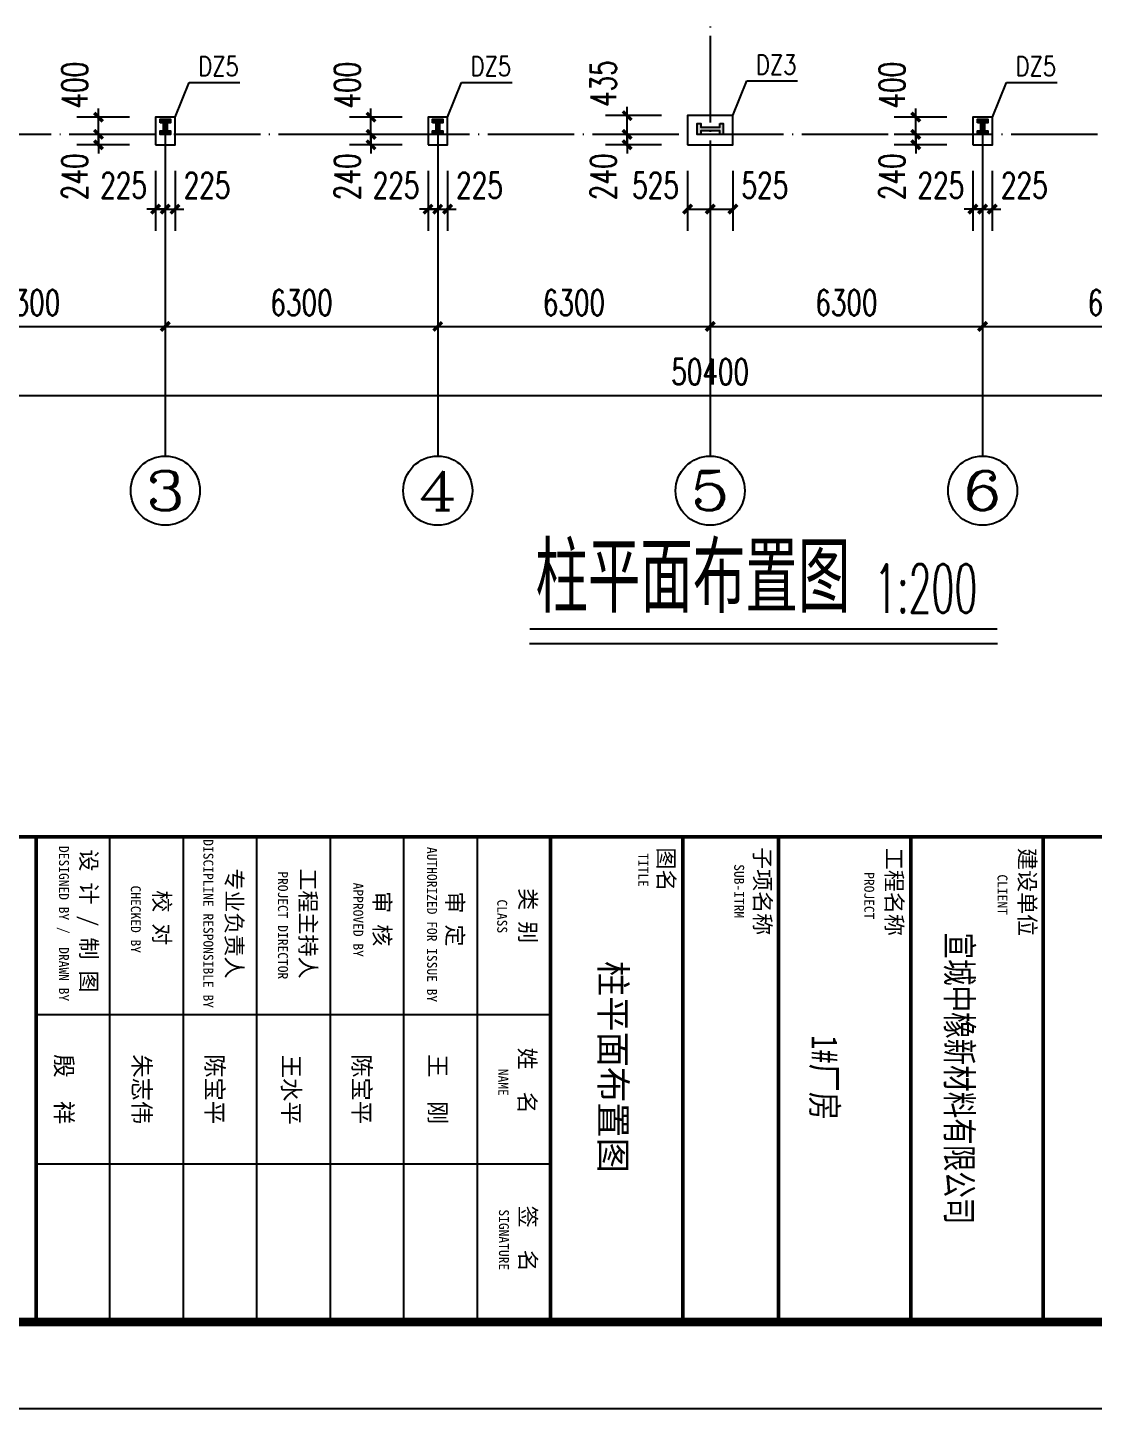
# Model space of a CAD drawing. Extents: x 37237700 to 37865026, y 138877 to 347670.
# Drawn here: x 37348804 to 37373450, y 228870 to 260814 of the extents above; entities that cross this region are included whole.
import ezdxf
from ezdxf.enums import TextEntityAlignment as Align

# ---------------------------------------------------------------- set-up
doc = ezdxf.new("R2010")
doc.units = 0
doc.header["$LTSCALE"] = 1000
doc.header["$MEASUREMENT"] = 0
doc.linetypes.add('ACAD_ISO04W100', pattern=[30.5, 24, -3, 0.5, -3])
doc.linetypes.add('DOTE', pattern=[2.42, 2, -0.2, 0.02, -0.2])
doc.layers.get('0').update_dxf_attribs({"linetype": 'CONTINUOUS'})
doc.layers.get('DEFPOINTS').update_dxf_attribs({"linetype": 'CONTINUOUS'})
for name, color, linetype in [('AXIS', 3, 'CONTINUOUS'), ('AXIS_TEXT', 7, 'CONTINUOUS'), ('DIM_TEXT', 3, 'CONTINUOUS'), ('DOTE', 1, 'ACAD_ISO04W100'), ('PUB_DIM', 3, 'CONTINUOUS'), ('PUB_TAB', 7, 'CONTINUOUS'), ('PUB_TEXT', 7, 'CONTINUOUS'), ('PUB_TITLE', 4, 'CONTINUOUS'), ('标注、文字', 3, 'CONTINUOUS')]:
    doc.layers.add(name, color=color, linetype=linetype)
doc.styles.add('_HZTXT', font='txt.shx', dxfattribs={"width": 0.8, "bigfont": 'hztxt.shx'})
doc.styles.add('_SIMPLEX', font='SIMPLEX', dxfattribs={"width": 0.8})
doc.styles.add('_TCH_AXIS', font='COMPLEX', dxfattribs={"bigfont": 'GBCBIG'})
doc.styles.add('_TCH_DIM_T3', font='SIMPLEX', dxfattribs={"width": 0.705882, "bigfont": 'GBCBIG'})
doc.styles.add('COMPLEX', font='COMPLEX')
doc.styles.add('DIM_FONT', font='SIMPLEX.shx', dxfattribs={"width": 0.8})
doc.styles.add('STYLE-黑体', font='simhei.ttf')
doc.styles.add('TQ', font='')
doc.styles.get('TQ').set_extended_font_data('SimSun')
doc.dimstyles.new('_TCH_ARCH&&200', dxfattribs={"dimtxt": 595, "dimasz": 200, "dimexe": 500, "dimexo": 600, "dimgap": 252.5, "dimtad": 1, "dimdec": 0, "dimzin": 0, "dimdsep": 46, "dimtxsty": '_TCH_DIM_T3', "dimblk": 'ARCHTICK', "dimcen": 0.09, "dimclrt": 7, "dimazin": 2, "dimtfac": 1, "dimtdec": 0, "dimtix": 1, "dimtmove": 2, "dimatfit": 3, "dimfxl": 1, "dimtolj": 1, "dimtzin": 0, "dimarcsym": 0})

# ---------------------------------------------------------------- blocks, each defined once
blk = doc.blocks.new('tk0')
at = {"layer": 'PUB_TITLE'}
for p, q in [((32854181, -1261723), (32854181, -1249823)), ((32857632, -1261723), (32857632, -1249823)), ((32850067, -1251523), (32861287, -1251523)), ((32850067, -1253223), (32861287, -1253223)), ((32850067, -1254923), (32861287, -1254923)), ((32850067, -1256623), (32861287, -1256623)), ((32850067, -1258323), (32861287, -1258323)), ((32850067, -1260023), (32861287, -1260023)), ((32850067, -1261723), (32861287, -1261723))]:
    blk.add_line(p, q, dxfattribs=at)
at = {"layer": 'PUB_TITLE', "lineweight": 40, "const_width": 85}
for points in [[(32850067, -1201267), (32850067, -1281267)], [(32850067, -1238433), (32861287, -1238433)], [(32850067, -1241493), (32861287, -1241493)], [(32850067, -1244553), (32861287, -1244553)], [(32850067, -1246763), (32861287, -1246763)], [(32850067, -1249823), (32861287, -1249823)], [(32850067, -1261723), (32861287, -1261723)]]:
    blk.add_lwpolyline(points, dxfattribs=at)
at = {"layer": 'PUB_TEXT', "style": 'TQ'}
for s, p in [('王  刚', (32855098, -1252630)), ('陈宝平', (32855098, -1254390)), ('王水平', (32855110, -1256019)), ('陈宝平', (32855098, -1257790)), ('朱志伟', (32855098, -1259475)), ('殷  祥', (32855098, -1261275))]:
    blk.add_text(s, height=396, dxfattribs=at).set_placement(p)
at = {"layer": 'PUB_TEXT', "attachment_point": 1, "style": 'TQ'}
for s, insert, char_height, width in [('建设单位', (32850326, -1238613), 374, 2223.6), ('CLIENT', (32850938, -1239259), 229.5, 4799.1), ('工程名称', (32850323, -1241690), 374, 2223.6), ('PROJECT', (32850887, -1242340), 229.5, 4799.1), ('子项名称', (32850306, -1244736), 374, 2223.6), ('SUB-ITRM', (32850702, -1245348), 229.5, 4799.1), ('图名', (32850313, -1246965), 374, 2223.6), ('TITLE', (32850446, -1247564), 229.5, 4799.1), ('类 别', (32851257, -1250163), 374, 2223.6), ('姓  名', (32854946, -1250177), 374, 2324.97), ('签  名', (32858602, -1250163), 374, 2948.14), ('CLASS', (32851517, -1250828), 229.5, 4799.1), ('NAME', (32855436, -1250803), 229.5, 4799.1), ('SIGNATURE', (32858688, -1250788), 229.5, 4799.1), ('审 定', (32851331, -1251848), 374, 1610.68), ('AUTHORIZED FOR ISSUE BY', (32850303, -1252450), 229.5, 4799.1), ('审 核', (32851328, -1253533), 374, 2855.71), ('APPROVED BY', (32851129, -1254157), 229.5, 4799.1), ('工程主持人', (32850799, -1255246), 374, 3479.12), ('PROJECT DIRECTOR', (32850866, -1255899), 229.5, 4799.1), ('专业负责人', (32850797, -1256953), 374, 3323.07), ('DISCIPLINE RESPONSIBLE BY', (32850125, -1257623), 229.5, 4799.1), ('校 对', (32851305, -1258626), 374, 4012.28), ('CHECKED BY', (32851196, -1259301), 229.5, 4799.1), ('设 计 / 制 图', (32850359, -1260315), 374, 5153.93), ('DESIGNED BY /  DRAWN BY', (32850281, -1260962), 229.5, 4799.1)]:
    blk.add_mtext(s, dxfattribs=dict(at, insert=insert, char_height=char_height, width=width))
blk = doc.blocks.new('_ArchTick')
at = {"color": 0, "linetype": 'ByBlock', "const_width": 0.4}
blk.add_lwpolyline([(-0.5, -0.5), (0.5, 0.5)], dxfattribs=at)
blk = doc.blocks.new('*D1457')
at = {"layer": 'DEFPOINTS', "color": 0}
for p in [(37369344, 258343), (37370663, 258343), (37370663, 258103)]:
    blk.add_point(p, dxfattribs=at)
at = {"layer": 'PUB_DIM', "color": 0, "lineweight": -2}
for p, q in [((37369344, 258343), (37369344, 258543)), ((37370063, 258343), (37368844, 258343)), ((37369344, 258103), (37369344, 258343)), ((37370063, 258103), (37368844, 258103)), ((37369344, 258103), (37369344, 257903))]:
    blk.add_line(p, q, dxfattribs=at)
at = {"layer": 'PUB_DIM', "color": 0, "lineweight": -2, "xscale": 200, "yscale": 200, "zscale": 200}
for p, rotation in [((37369344, 258343), 270), ((37369344, 258103), 90)]:
    blk.add_blockref('_ArchTick', p, dxfattribs=dict(at, rotation=rotation))
at = {"layer": 'PUB_DIM', "color": 7, "insert": (37368794, 257363), "char_height": 595, "attachment_point": 5, "rotation": 90, "style": '_TCH_DIM_T3'}
blk.add_mtext('\\A1;240', dxfattribs=at)
blk = doc.blocks.new('*D1458')
at = {"layer": 'DEFPOINTS', "color": 0}
for p in [(37369344, 258743), (37370663, 258743), (37370663, 258343)]:
    blk.add_point(p, dxfattribs=at)
at = {"layer": 'PUB_DIM', "color": 0, "lineweight": -2}
for p, q in [((37369344, 258743), (37369344, 258943)), ((37370063, 258743), (37368844, 258743)), ((37369344, 258343), (37369344, 258743)), ((37370063, 258343), (37368844, 258343)), ((37369344, 258343), (37369344, 258143))]:
    blk.add_line(p, q, dxfattribs=at)
at = {"layer": 'PUB_DIM', "color": 0, "lineweight": -2, "xscale": 200, "yscale": 200, "zscale": 200}
for p, rotation in [((37369344, 258743), 270), ((37369344, 258343), 90)]:
    blk.add_blockref('_ArchTick', p, dxfattribs=dict(at, rotation=rotation))
at = {"layer": 'PUB_DIM', "color": 7, "insert": (37368794, 259483), "char_height": 595, "attachment_point": 5, "rotation": 90, "style": '_TCH_DIM_T3'}
blk.add_mtext('\\A1;400', dxfattribs=at)
blk = doc.blocks.new('*D1459')
at = {"layer": 'DEFPOINTS', "color": 0}
for p in [(37370663, 258103), (37370888, 258103), (37370888, 256615)]:
    blk.add_point(p, dxfattribs=at)
at = {"layer": 'PUB_DIM', "color": 0, "lineweight": -2}
for p, q in [((37370663, 257503), (37370663, 256115)), ((37370888, 257503), (37370888, 256115)), ((37370663, 256615), (37370463, 256615)), ((37370663, 256615), (37370888, 256615)), ((37370888, 256615), (37371088, 256615))]:
    blk.add_line(p, q, dxfattribs=at)
at = {"layer": 'PUB_DIM', "color": 0, "lineweight": -2, "xscale": 200, "yscale": 200, "zscale": 200}
blk.add_blockref('_ArchTick', (37370663, 256615), dxfattribs=at)
at = {"layer": 'PUB_DIM', "color": 0, "lineweight": -2, "xscale": 200, "yscale": 200, "zscale": 200, "rotation": 180}
blk.add_blockref('_ArchTick', (37370888, 256615), dxfattribs=at)
at = {"layer": 'PUB_DIM', "color": 7, "insert": (37369923, 257165), "char_height": 595, "attachment_point": 5, "style": '_TCH_DIM_T3'}
blk.add_mtext('\\A1;225', dxfattribs=at)
blk = doc.blocks.new('*D1460')
at = {"layer": 'DEFPOINTS', "color": 0}
for p in [(37370888, 258103), (37371113, 258103), (37371113, 256615)]:
    blk.add_point(p, dxfattribs=at)
at = {"layer": 'PUB_DIM', "color": 0, "lineweight": -2}
for p, q in [((37370888, 257503), (37370888, 256115)), ((37371113, 257503), (37371113, 256115)), ((37370888, 256615), (37370688, 256615)), ((37370888, 256615), (37371113, 256615)), ((37371113, 256615), (37371313, 256615))]:
    blk.add_line(p, q, dxfattribs=at)
at = {"layer": 'PUB_DIM', "color": 0, "lineweight": -2, "xscale": 200, "yscale": 200, "zscale": 200}
blk.add_blockref('_ArchTick', (37370888, 256615), dxfattribs=at)
at = {"layer": 'PUB_DIM', "color": 0, "lineweight": -2, "xscale": 200, "yscale": 200, "zscale": 200, "rotation": 180}
blk.add_blockref('_ArchTick', (37371113, 256615), dxfattribs=at)
at = {"layer": 'PUB_DIM', "color": 7, "insert": (37371853, 257165), "char_height": 595, "attachment_point": 5, "style": '_TCH_DIM_T3'}
blk.add_mtext('\\A1;225', dxfattribs=at)
blk = doc.blocks.new('*D1465')
at = {"layer": 'DEFPOINTS', "color": 0}
for p in [(37356744, 258343), (37358063, 258343), (37358063, 258103)]:
    blk.add_point(p, dxfattribs=at)
at = {"layer": 'PUB_DIM', "color": 0, "lineweight": -2}
for p, q in [((37356744, 258343), (37356744, 258543)), ((37357463, 258343), (37356244, 258343)), ((37356744, 258103), (37356744, 258343)), ((37357463, 258103), (37356244, 258103)), ((37356744, 258103), (37356744, 257903))]:
    blk.add_line(p, q, dxfattribs=at)
at = {"layer": 'PUB_DIM', "color": 0, "lineweight": -2, "xscale": 200, "yscale": 200, "zscale": 200}
for p, rotation in [((37356744, 258343), 270), ((37356744, 258103), 90)]:
    blk.add_blockref('_ArchTick', p, dxfattribs=dict(at, rotation=rotation))
at = {"layer": 'PUB_DIM', "color": 7, "insert": (37356194, 257363), "char_height": 595, "attachment_point": 5, "rotation": 90, "style": '_TCH_DIM_T3'}
blk.add_mtext('\\A1;240', dxfattribs=at)
blk = doc.blocks.new('*D1466')
at = {"layer": 'DEFPOINTS', "color": 0}
for p in [(37356744, 258743), (37358063, 258743), (37358063, 258343)]:
    blk.add_point(p, dxfattribs=at)
at = {"layer": 'PUB_DIM', "color": 0, "lineweight": -2}
for p, q in [((37356744, 258743), (37356744, 258943)), ((37357463, 258743), (37356244, 258743)), ((37356744, 258343), (37356744, 258743)), ((37357463, 258343), (37356244, 258343)), ((37356744, 258343), (37356744, 258143))]:
    blk.add_line(p, q, dxfattribs=at)
at = {"layer": 'PUB_DIM', "color": 0, "lineweight": -2, "xscale": 200, "yscale": 200, "zscale": 200}
for p, rotation in [((37356744, 258743), 270), ((37356744, 258343), 90)]:
    blk.add_blockref('_ArchTick', p, dxfattribs=dict(at, rotation=rotation))
at = {"layer": 'PUB_DIM', "color": 7, "insert": (37356194, 259483), "char_height": 595, "attachment_point": 5, "rotation": 90, "style": '_TCH_DIM_T3'}
blk.add_mtext('\\A1;400', dxfattribs=at)
blk = doc.blocks.new('*D1467')
at = {"layer": 'DEFPOINTS', "color": 0}
for p in [(37358063, 258103), (37358288, 258103), (37358288, 256615)]:
    blk.add_point(p, dxfattribs=at)
at = {"layer": 'PUB_DIM', "color": 0, "lineweight": -2}
for p, q in [((37358063, 257503), (37358063, 256115)), ((37358288, 257503), (37358288, 256115)), ((37358063, 256615), (37357863, 256615)), ((37358063, 256615), (37358288, 256615)), ((37358288, 256615), (37358488, 256615))]:
    blk.add_line(p, q, dxfattribs=at)
at = {"layer": 'PUB_DIM', "color": 0, "lineweight": -2, "xscale": 200, "yscale": 200, "zscale": 200}
blk.add_blockref('_ArchTick', (37358063, 256615), dxfattribs=at)
at = {"layer": 'PUB_DIM', "color": 0, "lineweight": -2, "xscale": 200, "yscale": 200, "zscale": 200, "rotation": 180}
blk.add_blockref('_ArchTick', (37358288, 256615), dxfattribs=at)
at = {"layer": 'PUB_DIM', "color": 7, "insert": (37357323, 257165), "char_height": 595, "attachment_point": 5, "style": '_TCH_DIM_T3'}
blk.add_mtext('\\A1;225', dxfattribs=at)
blk = doc.blocks.new('*D1468')
at = {"layer": 'DEFPOINTS', "color": 0}
for p in [(37358288, 258103), (37358513, 258103), (37358513, 256615)]:
    blk.add_point(p, dxfattribs=at)
at = {"layer": 'PUB_DIM', "color": 0, "lineweight": -2}
for p, q in [((37358288, 257503), (37358288, 256115)), ((37358513, 257503), (37358513, 256115)), ((37358288, 256615), (37358088, 256615)), ((37358288, 256615), (37358513, 256615)), ((37358513, 256615), (37358713, 256615))]:
    blk.add_line(p, q, dxfattribs=at)
at = {"layer": 'PUB_DIM', "color": 0, "lineweight": -2, "xscale": 200, "yscale": 200, "zscale": 200}
blk.add_blockref('_ArchTick', (37358288, 256615), dxfattribs=at)
at = {"layer": 'PUB_DIM', "color": 0, "lineweight": -2, "xscale": 200, "yscale": 200, "zscale": 200, "rotation": 180}
blk.add_blockref('_ArchTick', (37358513, 256615), dxfattribs=at)
at = {"layer": 'PUB_DIM', "color": 7, "insert": (37359253, 257165), "char_height": 595, "attachment_point": 5, "style": '_TCH_DIM_T3'}
blk.add_mtext('\\A1;225', dxfattribs=at)
blk = doc.blocks.new('*D1473')
at = {"layer": 'DEFPOINTS', "color": 0}
for p in [(37350444, 258343), (37351763, 258343), (37351763, 258103)]:
    blk.add_point(p, dxfattribs=at)
at = {"layer": 'PUB_DIM', "color": 0, "lineweight": -2}
for p, q in [((37350444, 258343), (37350444, 258543)), ((37351163, 258343), (37349944, 258343)), ((37350444, 258103), (37350444, 258343)), ((37351163, 258103), (37349944, 258103)), ((37350444, 258103), (37350444, 257903))]:
    blk.add_line(p, q, dxfattribs=at)
at = {"layer": 'PUB_DIM', "color": 0, "lineweight": -2, "xscale": 200, "yscale": 200, "zscale": 200}
for p, rotation in [((37350444, 258343), 270), ((37350444, 258103), 90)]:
    blk.add_blockref('_ArchTick', p, dxfattribs=dict(at, rotation=rotation))
at = {"layer": 'PUB_DIM', "color": 7, "insert": (37349894, 257363), "char_height": 595, "attachment_point": 5, "rotation": 90, "style": '_TCH_DIM_T3'}
blk.add_mtext('\\A1;240', dxfattribs=at)
blk = doc.blocks.new('*D1474')
at = {"layer": 'DEFPOINTS', "color": 0}
for p in [(37350444, 258743), (37351763, 258743), (37351763, 258343)]:
    blk.add_point(p, dxfattribs=at)
at = {"layer": 'PUB_DIM', "color": 0, "lineweight": -2}
for p, q in [((37350444, 258743), (37350444, 258943)), ((37351163, 258743), (37349944, 258743)), ((37350444, 258343), (37350444, 258743)), ((37351163, 258343), (37349944, 258343)), ((37350444, 258343), (37350444, 258143))]:
    blk.add_line(p, q, dxfattribs=at)
at = {"layer": 'PUB_DIM', "color": 0, "lineweight": -2, "xscale": 200, "yscale": 200, "zscale": 200}
for p, rotation in [((37350444, 258743), 270), ((37350444, 258343), 90)]:
    blk.add_blockref('_ArchTick', p, dxfattribs=dict(at, rotation=rotation))
at = {"layer": 'PUB_DIM', "color": 7, "insert": (37349894, 259483), "char_height": 595, "attachment_point": 5, "rotation": 90, "style": '_TCH_DIM_T3'}
blk.add_mtext('\\A1;400', dxfattribs=at)
blk = doc.blocks.new('*D1475')
at = {"layer": 'DEFPOINTS', "color": 0}
for p in [(37351763, 258103), (37351988, 258103), (37351988, 256615)]:
    blk.add_point(p, dxfattribs=at)
at = {"layer": 'PUB_DIM', "color": 0, "lineweight": -2}
for p, q in [((37351763, 257503), (37351763, 256115)), ((37351988, 257503), (37351988, 256115)), ((37351763, 256615), (37351563, 256615)), ((37351763, 256615), (37351988, 256615)), ((37351988, 256615), (37352188, 256615))]:
    blk.add_line(p, q, dxfattribs=at)
at = {"layer": 'PUB_DIM', "color": 0, "lineweight": -2, "xscale": 200, "yscale": 200, "zscale": 200}
blk.add_blockref('_ArchTick', (37351763, 256615), dxfattribs=at)
at = {"layer": 'PUB_DIM', "color": 0, "lineweight": -2, "xscale": 200, "yscale": 200, "zscale": 200, "rotation": 180}
blk.add_blockref('_ArchTick', (37351988, 256615), dxfattribs=at)
at = {"layer": 'PUB_DIM', "color": 7, "insert": (37351023, 257165), "char_height": 595, "attachment_point": 5, "style": '_TCH_DIM_T3'}
blk.add_mtext('\\A1;225', dxfattribs=at)
blk = doc.blocks.new('*D1476')
at = {"layer": 'DEFPOINTS', "color": 0}
for p in [(37351988, 258103), (37352213, 258103), (37352213, 256615)]:
    blk.add_point(p, dxfattribs=at)
at = {"layer": 'PUB_DIM', "color": 0, "lineweight": -2}
for p, q in [((37351988, 257503), (37351988, 256115)), ((37352213, 257503), (37352213, 256115)), ((37351988, 256615), (37351788, 256615)), ((37351988, 256615), (37352213, 256615)), ((37352213, 256615), (37352413, 256615))]:
    blk.add_line(p, q, dxfattribs=at)
at = {"layer": 'PUB_DIM', "color": 0, "lineweight": -2, "xscale": 200, "yscale": 200, "zscale": 200}
blk.add_blockref('_ArchTick', (37351988, 256615), dxfattribs=at)
at = {"layer": 'PUB_DIM', "color": 0, "lineweight": -2, "xscale": 200, "yscale": 200, "zscale": 200, "rotation": 180}
blk.add_blockref('_ArchTick', (37352213, 256615), dxfattribs=at)
at = {"layer": 'PUB_DIM', "color": 7, "insert": (37352953, 257165), "char_height": 595, "attachment_point": 5, "style": '_TCH_DIM_T3'}
blk.add_mtext('\\A1;225', dxfattribs=at)
blk = doc.blocks.new('*D1497')
at = {"layer": 'DEFPOINTS', "color": 0}
for p in [(37362667, 258343), (37364063, 258343), (37364063, 258103)]:
    blk.add_point(p, dxfattribs=at)
at = {"layer": 'PUB_DIM', "color": 0, "lineweight": -2}
for p, q in [((37362667, 258343), (37362667, 258543)), ((37363463, 258343), (37362167, 258343)), ((37362667, 258103), (37362667, 258343)), ((37363463, 258103), (37362167, 258103)), ((37362667, 258103), (37362667, 257903))]:
    blk.add_line(p, q, dxfattribs=at)
at = {"layer": 'PUB_DIM', "color": 0, "lineweight": -2, "xscale": 200, "yscale": 200, "zscale": 200}
for p, rotation in [((37362667, 258343), 270), ((37362667, 258103), 90)]:
    blk.add_blockref('_ArchTick', p, dxfattribs=dict(at, rotation=rotation))
at = {"layer": 'PUB_DIM', "color": 7, "insert": (37362117, 257363), "char_height": 595, "attachment_point": 5, "rotation": 90, "style": '_TCH_DIM_T3'}
blk.add_mtext('\\A1;240', dxfattribs=at)
blk = doc.blocks.new('*D1498')
at = {"layer": 'DEFPOINTS', "color": 0}
for p in [(37362667, 258778), (37364063, 258778), (37364063, 258343)]:
    blk.add_point(p, dxfattribs=at)
at = {"layer": 'PUB_DIM', "color": 0, "lineweight": -2}
for p, q in [((37363463, 258778), (37362167, 258778)), ((37362667, 258778), (37362667, 258978)), ((37362667, 258343), (37362667, 258778)), ((37363463, 258343), (37362167, 258343)), ((37362667, 258343), (37362667, 258143))]:
    blk.add_line(p, q, dxfattribs=at)
at = {"layer": 'PUB_DIM', "color": 0, "lineweight": -2, "xscale": 200, "yscale": 200, "zscale": 200}
for p, rotation in [((37362667, 258778), 270), ((37362667, 258343), 90)]:
    blk.add_blockref('_ArchTick', p, dxfattribs=dict(at, rotation=rotation))
at = {"layer": 'PUB_DIM', "color": 7, "insert": (37362117, 259518), "char_height": 595, "attachment_point": 5, "rotation": 90, "style": '_TCH_DIM_T3'}
blk.add_mtext('\\A1;435', dxfattribs=at)
blk = doc.blocks.new('*D1499')
at = {"layer": 'DEFPOINTS', "color": 0}
for p in [(37364063, 258103), (37364588, 258103), (37364588, 256615)]:
    blk.add_point(p, dxfattribs=at)
at = {"layer": 'PUB_DIM', "color": 0, "lineweight": -2}
for p, q in [((37364063, 257503), (37364063, 256115)), ((37364588, 257503), (37364588, 256115)), ((37364063, 256615), (37364588, 256615))]:
    blk.add_line(p, q, dxfattribs=at)
at = {"layer": 'PUB_DIM', "color": 0, "lineweight": -2, "xscale": 200, "yscale": 200, "zscale": 200, "rotation": 180}
blk.add_blockref('_ArchTick', (37364063, 256615), dxfattribs=at)
at = {"layer": 'PUB_DIM', "color": 0, "lineweight": -2, "xscale": 200, "yscale": 200, "zscale": 200}
blk.add_blockref('_ArchTick', (37364588, 256615), dxfattribs=at)
at = {"layer": 'PUB_DIM', "color": 7, "insert": (37363323, 257165), "char_height": 595, "attachment_point": 5, "style": '_TCH_DIM_T3'}
blk.add_mtext('\\A1;525', dxfattribs=at)
blk = doc.blocks.new('*D1500')
at = {"layer": 'DEFPOINTS', "color": 0}
for p in [(37364588, 258103), (37365113, 258103), (37365113, 256615)]:
    blk.add_point(p, dxfattribs=at)
at = {"layer": 'PUB_DIM', "color": 0, "lineweight": -2}
for p, q in [((37364588, 257503), (37364588, 256115)), ((37365113, 257503), (37365113, 256115)), ((37364588, 256615), (37365113, 256615))]:
    blk.add_line(p, q, dxfattribs=at)
at = {"layer": 'PUB_DIM', "color": 0, "lineweight": -2, "xscale": 200, "yscale": 200, "zscale": 200, "rotation": 180}
blk.add_blockref('_ArchTick', (37364588, 256615), dxfattribs=at)
at = {"layer": 'PUB_DIM', "color": 0, "lineweight": -2, "xscale": 200, "yscale": 200, "zscale": 200}
blk.add_blockref('_ArchTick', (37365113, 256615), dxfattribs=at)
at = {"layer": 'PUB_DIM', "color": 7, "insert": (37365853, 257165), "char_height": 595, "attachment_point": 5, "style": '_TCH_DIM_T3'}
blk.add_mtext('\\A1;525', dxfattribs=at)
blk = doc.blocks.new('*D1813')
at = {"layer": 'AXIS', "color": 0, "lineweight": -2}
for p, q in [((37345688, 255994), (37345688, 253401)), ((37351988, 255994), (37351988, 253401)), ((37345688, 253901), (37351988, 253901))]:
    blk.add_line(p, q, dxfattribs=at)
at = {"layer": 'DEFPOINTS', "color": 0}
for p in [(37345688, 256594), (37351988, 256594), (37351988, 253901)]:
    blk.add_point(p, dxfattribs=at)
at = {"layer": 'AXIS', "color": 0, "lineweight": -2, "xscale": 200, "yscale": 200, "zscale": 200, "rotation": 180}
blk.add_blockref('_ArchTick', (37345688, 253901), dxfattribs=at)
at = {"layer": 'AXIS', "color": 0, "lineweight": -2, "xscale": 200, "yscale": 200, "zscale": 200}
blk.add_blockref('_ArchTick', (37351988, 253901), dxfattribs=at)
at = {"layer": 'AXIS', "color": 7, "insert": (37348838, 254451), "char_height": 595, "attachment_point": 5, "style": '_TCH_DIM_T3'}
blk.add_mtext('\\A1;6300', dxfattribs=at)
blk = doc.blocks.new('*D1814')
at = {"layer": 'AXIS', "color": 0, "lineweight": -2}
for p, q in [((37351988, 255994), (37351988, 253401)), ((37358288, 255994), (37358288, 253401)), ((37351988, 253901), (37358288, 253901))]:
    blk.add_line(p, q, dxfattribs=at)
at = {"layer": 'DEFPOINTS', "color": 0}
for p in [(37351988, 256594), (37358288, 256594), (37358288, 253901)]:
    blk.add_point(p, dxfattribs=at)
at = {"layer": 'AXIS', "color": 0, "lineweight": -2, "xscale": 200, "yscale": 200, "zscale": 200, "rotation": 180}
blk.add_blockref('_ArchTick', (37351988, 253901), dxfattribs=at)
at = {"layer": 'AXIS', "color": 0, "lineweight": -2, "xscale": 200, "yscale": 200, "zscale": 200}
blk.add_blockref('_ArchTick', (37358288, 253901), dxfattribs=at)
at = {"layer": 'AXIS', "color": 7, "insert": (37355138, 254451), "char_height": 595, "attachment_point": 5, "style": '_TCH_DIM_T3'}
blk.add_mtext('\\A1;6300', dxfattribs=at)
blk = doc.blocks.new('*D1815')
at = {"layer": 'AXIS', "color": 0, "lineweight": -2}
for p, q in [((37358288, 255994), (37358288, 253401)), ((37364588, 255994), (37364588, 253401)), ((37358288, 253901), (37364588, 253901))]:
    blk.add_line(p, q, dxfattribs=at)
at = {"layer": 'DEFPOINTS', "color": 0}
for p in [(37358288, 256594), (37364588, 256594), (37364588, 253901)]:
    blk.add_point(p, dxfattribs=at)
at = {"layer": 'AXIS', "color": 0, "lineweight": -2, "xscale": 200, "yscale": 200, "zscale": 200, "rotation": 180}
blk.add_blockref('_ArchTick', (37358288, 253901), dxfattribs=at)
at = {"layer": 'AXIS', "color": 0, "lineweight": -2, "xscale": 200, "yscale": 200, "zscale": 200}
blk.add_blockref('_ArchTick', (37364588, 253901), dxfattribs=at)
at = {"layer": 'AXIS', "color": 7, "insert": (37361438, 254451), "char_height": 595, "attachment_point": 5, "style": '_TCH_DIM_T3'}
blk.add_mtext('\\A1;6300', dxfattribs=at)
blk = doc.blocks.new('*D1816')
at = {"layer": 'AXIS', "color": 0, "lineweight": -2}
for p, q in [((37364588, 255994), (37364588, 253401)), ((37370888, 255994), (37370888, 253401)), ((37364588, 253901), (37370888, 253901))]:
    blk.add_line(p, q, dxfattribs=at)
at = {"layer": 'DEFPOINTS', "color": 0}
for p in [(37364588, 256594), (37370888, 256594), (37370888, 253901)]:
    blk.add_point(p, dxfattribs=at)
at = {"layer": 'AXIS', "color": 0, "lineweight": -2, "xscale": 200, "yscale": 200, "zscale": 200, "rotation": 180}
blk.add_blockref('_ArchTick', (37364588, 253901), dxfattribs=at)
at = {"layer": 'AXIS', "color": 0, "lineweight": -2, "xscale": 200, "yscale": 200, "zscale": 200}
blk.add_blockref('_ArchTick', (37370888, 253901), dxfattribs=at)
at = {"layer": 'AXIS', "color": 7, "insert": (37367738, 254451), "char_height": 595, "attachment_point": 5, "style": '_TCH_DIM_T3'}
blk.add_mtext('\\A1;6300', dxfattribs=at)
blk = doc.blocks.new('*D1817')
at = {"layer": 'AXIS', "color": 0, "lineweight": -2}
for p, q in [((37370888, 255994), (37370888, 253401)), ((37377188, 255994), (37377188, 253401)), ((37370888, 253901), (37377188, 253901))]:
    blk.add_line(p, q, dxfattribs=at)
at = {"layer": 'DEFPOINTS', "color": 0}
for p in [(37370888, 256594), (37377188, 256594), (37377188, 253901)]:
    blk.add_point(p, dxfattribs=at)
at = {"layer": 'AXIS', "color": 0, "lineweight": -2, "xscale": 200, "yscale": 200, "zscale": 200, "rotation": 180}
blk.add_blockref('_ArchTick', (37370888, 253901), dxfattribs=at)
at = {"layer": 'AXIS', "color": 0, "lineweight": -2, "xscale": 200, "yscale": 200, "zscale": 200}
blk.add_blockref('_ArchTick', (37377188, 253901), dxfattribs=at)
at = {"layer": 'AXIS', "color": 7, "insert": (37374038, 254451), "char_height": 595, "attachment_point": 5, "style": '_TCH_DIM_T3'}
blk.add_mtext('\\A1;6300', dxfattribs=at)
blk = doc.blocks.new('*D1820')
at = {"layer": 'AXIS', "color": 0, "lineweight": -2}
for p, q in [((37339388, 256394), (37339388, 251801)), ((37389788, 256394), (37389788, 251801)), ((37339388, 252301), (37389788, 252301))]:
    blk.add_line(p, q, dxfattribs=at)
at = {"layer": 'DEFPOINTS', "color": 0}
for p in [(37339388, 256994), (37389788, 256994), (37389788, 252301)]:
    blk.add_point(p, dxfattribs=at)
at = {"layer": 'AXIS', "color": 0, "lineweight": -2, "xscale": 200, "yscale": 200, "zscale": 200, "rotation": 180}
blk.add_blockref('_ArchTick', (37339388, 252301), dxfattribs=at)
at = {"layer": 'AXIS', "color": 0, "lineweight": -2, "xscale": 200, "yscale": 200, "zscale": 200}
blk.add_blockref('_ArchTick', (37389788, 252301), dxfattribs=at)
at = {"layer": 'AXIS', "color": 7, "insert": (37364588, 252851), "char_height": 595, "attachment_point": 5, "style": '_TCH_DIM_T3'}
blk.add_mtext('\\A1;50400', dxfattribs=at)
blk = doc.blocks.new('_AXISO')
blk.add_circle((0, 0), 0.5)
at = {"layer": 'AXIS_TEXT', "style": 'COMPLEX', "width": 1.041667}
blk.add_attdef('A', text='', height=0.56, dxfattribs=at).set_placement((-0.25, -0.28), (0.25, -0.28), align=Align.FIT)

msp = doc.modelspace()

# ---------------------------------------------------------------- hatches: boundary and pattern name
for points in [[(37351868.2, 258612.8), (37351868.2, 258692.8), (37352108.2, 258692.8), (37352108.2, 258612.8), (37352028.2, 258612.8), (37352028.2, 258422.8), (37352108.2, 258422.8), (37352108.2, 258342.8), (37351868.2, 258342.8), (37351868.2, 258422.8), (37351948.2, 258422.8), (37351948.2, 258612.8)], [(37358168.2, 258612.8), (37358168.2, 258692.8), (37358408.2, 258692.8), (37358408.2, 258612.8), (37358328.2, 258612.8), (37358328.2, 258422.8), (37358408.2, 258422.8), (37358408.2, 258342.8), (37358168.2, 258342.8), (37358168.2, 258422.8), (37358248.2, 258422.8), (37358248.2, 258612.8)], [(37364808.2, 258592.8), (37364888.2, 258592.8), (37364888.2, 258342.8), (37364808.2, 258342.8), (37364808.2, 258427.8), (37364368.2, 258427.8), (37364368.2, 258342.8), (37364288.2, 258342.8), (37364288.2, 258592.8), (37364368.2, 258592.8), (37364368.2, 258507.8), (37364808.2, 258507.8)], [(37370768.2, 258612.8), (37370768.2, 258692.8), (37371008.2, 258692.8), (37371008.2, 258612.8), (37370928.2, 258612.8), (37370928.2, 258422.8), (37371008.2, 258422.8), (37371008.2, 258342.8), (37370768.2, 258342.8), (37370768.2, 258422.8), (37370848.2, 258422.8), (37370848.2, 258612.8)]]:
    msp.add_hatch(color=256).paths.add_polyline_path(points)

# ---------------------------------------------------------------- linework, layer by layer
for p, q in [((37352213.2, 258742.8), (37352538.3, 259544)), ((37352538.3, 259544), (37353709.6, 259544)), ((37358513.2, 258742.8), (37358838.3, 259544)), ((37358838.3, 259544), (37360009.6, 259544)), ((37365113.2, 258777.8), (37365438.3, 259579)), ((37365438.3, 259579), (37366609.6, 259579)), ((37371113.2, 258742.8), (37371438.3, 259544)), ((37371438.3, 259544), (37372609.6, 259544))]:
    msp.add_line(p, q)
for points in [[(37364063.2, 258102.8), (37365113.2, 258102.8), (37365113.2, 258777.8), (37364063.2, 258777.8)], [(37351763.2, 258102.8), (37352213.2, 258102.8), (37352213.2, 258742.8), (37351763.2, 258742.8)], [(37358063.2, 258102.8), (37358513.2, 258102.8), (37358513.2, 258742.8), (37358063.2, 258742.8)], [(37370663.2, 258102.8), (37371113.2, 258102.8), (37371113.2, 258742.8), (37370663.2, 258742.8)]]:
    msp.add_lwpolyline(points, close=True)
for points in [[(37351868.2, 258612.8), (37351868.2, 258692.8), (37352108.2, 258692.8), (37352108.2, 258612.8), (37352028.2, 258612.8), (37352028.2, 258422.8), (37352108.2, 258422.8), (37352108.2, 258342.8), (37351868.2, 258342.8), (37351868.2, 258422.8), (37351948.2, 258422.8), (37351948.2, 258612.8), (37351868.2, 258612.8)], [(37358168.2, 258612.8), (37358168.2, 258692.8), (37358408.2, 258692.8), (37358408.2, 258612.8), (37358328.2, 258612.8), (37358328.2, 258422.8), (37358408.2, 258422.8), (37358408.2, 258342.8), (37358168.2, 258342.8), (37358168.2, 258422.8), (37358248.2, 258422.8), (37358248.2, 258612.8), (37358168.2, 258612.8)], [(37364808.2, 258592.8), (37364888.2, 258592.8), (37364888.2, 258342.8), (37364808.2, 258342.8), (37364808.2, 258427.8), (37364368.2, 258427.8), (37364368.2, 258342.8), (37364288.2, 258342.8), (37364288.2, 258592.8), (37364368.2, 258592.8), (37364368.2, 258507.8), (37364808.2, 258507.8), (37364808.2, 258592.8)], [(37370768.2, 258612.8), (37370768.2, 258692.8), (37371008.2, 258692.8), (37371008.2, 258612.8), (37370928.2, 258612.8), (37370928.2, 258422.8), (37371008.2, 258422.8), (37371008.2, 258342.8), (37370768.2, 258342.8), (37370768.2, 258422.8), (37370848.2, 258422.8), (37370848.2, 258612.8), (37370768.2, 258612.8)]]:
    msp.add_lwpolyline(points)
at = {"layer": 'AXIS'}
for p, q in [((37351988.2, 256593.9), (37351988.2, 250901)), ((37358288.2, 256593.9), (37358288.2, 250901)), ((37364588.2, 256593.9), (37364588.2, 250901)), ((37370888.2, 256593.9), (37370888.2, 250901))]:
    msp.add_line(p, q, dxfattribs=at)
at = {"layer": 'DOTE', "linetype": 'DOTE'}
for p, q in [((37364588.2, 333220.2), (37364588.2, 256309.1)), ((37392905.4, 258342.8), (37336554.2, 258342.8)), ((37351988.2, 258342.8), (37351988.2, 256309.1)), ((37358288.2, 258342.8), (37358288.2, 256309.1)), ((37370888.2, 258342.8), (37370888.2, 256309.1))]:
    msp.add_line(p, q, dxfattribs=at)
at = {"layer": 'PUB_TITLE'}
msp.add_lwpolyline([(37327453.5, 228870), (37411453.5, 228870), (37411453.5, 347670), (37327453.5, 347670)], close=True, dxfattribs=at)
at = {"layer": 'PUB_TITLE', "const_width": 200}
msp.add_lwpolyline([(37329453.5, 230870), (37409453.5, 230870), (37409453.5, 342670), (37329453.5, 342670)], close=True, dxfattribs=at)
at = {"layer": '标注、文字'}
msp.add_line((37360412.6, 246563.7), (37371231, 246563.7), dxfattribs=at)
at = {"layer": '标注、文字', "const_width": 50}
msp.add_lwpolyline([(37360412.6, 246902.1), (37371231, 246902.1)], dxfattribs=at)

# ---------------------------------------------------------------- block references
at = {"rotation": 270}
msp.add_blockref('tk0', (38610721.3, 33092161.8), dxfattribs=at)
at = {"layer": 'AXIS'}
ref = msp.add_blockref('_AXISO', (37351988.2, 250101), dxfattribs=dict(at, xscale=1600, yscale=1600, zscale=1600))
ref.add_attrib('A', '3', dxfattribs={"layer": 'AXIS_TEXT', "height": 905.1, "style": '_TCH_AXIS', "width": 1.5}).set_placement((37351535.7, 249648.4), (37352440.8, 249648.4), align=Align.FIT)
ref = msp.add_blockref('_AXISO', (37358288.2, 250101), dxfattribs=dict(at, xscale=1600, yscale=1600, zscale=1600))
ref.add_attrib('A', '4', dxfattribs={"layer": 'AXIS_TEXT', "height": 905.1, "style": '_TCH_AXIS', "width": 1.3125}).set_placement((37357835.7, 249648.4), (37358740.8, 249648.4), align=Align.FIT)
ref = msp.add_blockref('_AXISO', (37364588.2, 250101), dxfattribs=dict(at, xscale=1600, yscale=1600, zscale=1600))
ref.add_attrib('A', '5', dxfattribs={"layer": 'AXIS_TEXT', "height": 905.1, "style": '_TCH_AXIS', "width": 1.5}).set_placement((37364135.7, 249648.4), (37365040.8, 249648.4), align=Align.FIT)
ref = msp.add_blockref('_AXISO', (37370888.2, 250101), dxfattribs=dict(at, xscale=1600, yscale=1600, zscale=1600))
ref.add_attrib('A', '6', dxfattribs={"layer": 'AXIS_TEXT', "height": 905.1, "style": '_TCH_AXIS', "width": 1.5}).set_placement((37370435.7, 249648.4), (37371340.8, 249648.4), align=Align.FIT)

# ---------------------------------------------------------------- texts
at = {"style": 'DIM_FONT', "width": 0.8}
for s, p in [('DZ5', (37352745.5, 259696.1)), ('DZ5', (37359045.5, 259696.1)), ('DZ3', (37365645.5, 259731.1)), ('DZ5', (37371645.5, 259696.1))]:
    msp.add_text(s, height=450, dxfattribs=at).set_placement(p)
at = {"layer": 'DIM_TEXT'}
for s, height, style, width, p in [('柱平面布置图', 1618.98, '_HZTXT', 0.75, (37360546.5, 247275.3)), ('1:200', 1125, '_SIMPLEX', 0.55, (37368380, 247275.3))]:
    msp.add_text(s, height=height, dxfattribs=dict(at, style=style, width=width)).set_placement(p)
at = {"layer": 'PUB_TAB', "lineweight": -3, "style": 'STYLE-黑体'}
for s, width, p in [('宣城中橡新材料有限公司', 0.75, (37370050.8, 236503.1)), ('柱平面布置图', 1.000119, (37362045.9, 236769.8)), ('1#厂房', 0.8, (37366934.2, 236520))]:
    msp.add_text(s, height=600, rotation=270, dxfattribs=dict(at, width=width)).set_placement(p, align=Align.CENTER)

# ---------------------------------------------------------------- dimensions: what is measured, and where the dimension line sits
at = {"layer": 'AXIS'}
for p1, p2, distance, picture, middle in [((37339388.2, 256993.9), (37389788.2, 256993.9), -4692.9, '*D1820', (37364588.2, 252851)), ((37345688.2, 256593.9), (37351988.2, 256593.9), -2692.9, '*D1813', (37348838.2, 254451)), ((37351988.2, 256593.9), (37358288.2, 256593.9), -2692.9, '*D1814', (37355138.2, 254451)), ((37358288.2, 256593.9), (37364588.2, 256593.9), -2692.9, '*D1815', (37361438.2, 254451)), ((37364588.2, 256593.9), (37370888.2, 256593.9), -2692.9, '*D1816', (37367738.2, 254451)), ((37370888.2, 256593.9), (37377188.2, 256593.9), -2692.9, '*D1817', (37374038.2, 254451))]:
    dim = msp.add_aligned_dim(p1=p1, p2=p2, distance=distance, dimstyle='_TCH_ARCH&&200', dxfattribs=at)
    dim.commit()
    dim.dimension.update_dxf_attribs({"geometry": picture, "text_midpoint": middle})
at = {"layer": 'PUB_DIM'}
for base, p1, p2, angle, picture, middle in [((37350444.4, 258742.8), (37351763.2, 258342.8), (37351763.2, 258742.8), 90, '*D1474', (37349894.4, 259482.8)), ((37356744.4, 258742.8), (37358063.2, 258342.8), (37358063.2, 258742.8), 90, '*D1466', (37356194.4, 259482.8)), ((37362667.4, 258777.8), (37364063.2, 258342.8), (37364063.2, 258777.8), 90, '*D1498', (37362117.4, 259517.8)), ((37369344.4, 258742.8), (37370663.2, 258342.8), (37370663.2, 258742.8), 90, '*D1458', (37368794.4, 259482.8)), ((37350444.4, 258342.8), (37351763.2, 258102.8), (37351763.2, 258342.8), 90, '*D1473', (37349894.4, 257362.8)), ((37356744.4, 258342.8), (37358063.2, 258102.8), (37358063.2, 258342.8), 90, '*D1465', (37356194.4, 257362.8)), ((37362667.4, 258342.8), (37364063.2, 258102.8), (37364063.2, 258342.8), 90, '*D1497', (37362117.4, 257362.8)), ((37369344.4, 258342.8), (37370663.2, 258102.8), (37370663.2, 258342.8), 90, '*D1457', (37368794.4, 257362.8)), ((37351988.2, 256614.5), (37351763.2, 258102.8), (37351988.2, 258102.8), 0, '*D1475', (37351023.2, 257164.5)), ((37352213.2, 256614.5), (37351988.2, 258102.8), (37352213.2, 258102.8), 0, '*D1476', (37352953.2, 257164.5)), ((37358288.2, 256614.5), (37358063.2, 258102.8), (37358288.2, 258102.8), 0, '*D1467', (37357323.2, 257164.5)), ((37358513.2, 256614.5), (37358288.2, 258102.8), (37358513.2, 258102.8), 0, '*D1468', (37359253.2, 257164.5)), ((37364588.2, 256614.5), (37364063.2, 258102.8), (37364588.2, 258102.8), 0, '*D1499', (37363323.2, 257164.5)), ((37365113.2, 256614.5), (37364588.2, 258102.8), (37365113.2, 258102.8), 0, '*D1500', (37365853.2, 257164.5)), ((37370888.2, 256614.5), (37370663.2, 258102.8), (37370888.2, 258102.8), 0, '*D1459', (37369923.2, 257164.5)), ((37371113.2, 256614.5), (37370888.2, 258102.8), (37371113.2, 258102.8), 0, '*D1460', (37371853.2, 257164.5))]:
    dim = msp.add_linear_dim(base=base, p1=p1, p2=p2, angle=angle, dimstyle='_TCH_ARCH&&200', dxfattribs=at)
    dim.commit()
    dim.dimension.update_dxf_attribs({"geometry": picture, "text_midpoint": middle, "dimtype": 129})

doc.saveas('drawing.dxf')
